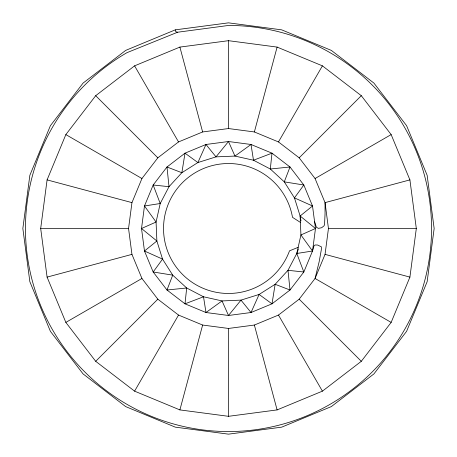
<?xml version="1.0" encoding="UTF-8"?>
<svg xmlns="http://www.w3.org/2000/svg" width="457" height="457" viewBox="0 0 457 457"><rect width="100%" height="100%" fill="white"/><g stroke="black" fill="none" stroke-linecap="round" stroke-linejoin="round"><path stroke-width="0.69" d="M40.684 228.5L47.088 179.892L65.848 134.592L95.696 95.696L134.592 65.848L179.892 47.088L228.5 40.684L277.108 47.088L322.408 65.848L361.304 95.696L391.152 134.592L409.912 179.892L416.316 228.5L409.912 277.108L391.152 322.408L361.304 361.304L322.408 391.152L277.108 409.912L228.5 416.316L179.892 409.912L134.592 391.152L95.696 361.304L65.848 322.408L47.088 277.108L40.684 228.5L128.548 228.5L131.953 254.372L141.938 278.473L157.825 299.175L178.527 315.062L202.628 325.047L228.5 328.452L254.372 325.047L278.473 315.062L299.175 299.175L315.062 278.473L325.047 254.372L328.452 228.5L325.047 202.628L315.062 178.527L299.175 157.825L278.473 141.938L254.372 131.953L228.5 128.548L202.628 131.953L178.527 141.938L157.825 157.825L141.938 178.527L131.953 202.628L128.548 228.5M300.98 220.868L300.129 216.001L294.451 197.887L284.283 181.857L270.31 169.01L253.486 160.218L234.961 156.077L216.001 156.871L197.887 162.549L181.857 172.717L169.01 186.69L160.218 203.514L156.077 222.039L156.871 240.999L162.549 259.113L172.717 275.143L186.69 287.99L203.514 296.782L222.039 300.923L240.999 300.129L259.113 294.451L275.143 284.283L287.99 270.31L296.782 253.486L312.519 251.013L315.484 228.5L312.519 205.987L303.831 185.005L290.006 166.994L271.995 153.169L251.013 144.481L228.5 141.516L205.987 144.481L185.005 153.169L166.994 166.994L153.169 185.005L144.481 205.987L141.516 228.5L144.481 251.013L153.169 271.995L166.994 290.006L185.005 303.831L205.987 312.519L228.5 315.484L251.013 312.519L271.995 303.831L290.006 290.006L303.831 271.995L312.519 251.013L314.022 245.757L315.13 245.003L317.552 245.003L321.442 246.883L321.442 249.059L319.146 261.81L315.062 278.473L391.152 322.408M296.782 253.486L300.923 234.961L300.129 216.001L312.519 205.987L294.451 197.887L303.831 185.005L284.283 181.857L290.006 166.994L270.31 169.01L271.995 153.169L253.486 160.218L251.013 144.481L234.961 156.077L228.5 141.516L216.001 156.871L205.987 144.481L197.887 162.549L185.005 153.169L181.857 172.717L166.994 166.994L169.01 186.69L153.169 185.005L160.218 203.514L144.481 205.987L156.077 222.039L141.516 228.5L156.871 240.999L144.481 251.013L162.549 259.113L153.169 271.995L172.717 275.143L166.994 290.006L186.69 287.99L185.005 303.831L203.514 296.782L205.987 312.519L222.039 300.923L228.5 315.484L240.999 300.129L251.013 312.519L259.113 294.451L271.995 303.831L275.143 284.283L290.006 290.006L287.99 270.31L303.831 271.995L296.782 253.486L298.455 248.922M179.892 409.912L202.628 325.047M254.372 131.953L277.108 47.088M134.592 391.152L178.527 315.062M278.473 141.938L322.408 65.848M95.696 361.304L157.825 299.175M299.175 157.825L361.304 95.696M65.848 322.408L141.938 278.473M315.062 178.527L391.152 134.592M175.277 29.859L125.675 50.401L83.083 83.083L50.401 125.675L29.859 175.277L22.85 228.5L29.859 281.723L50.401 331.325L83.083 373.917L125.675 406.599L175.277 427.141L228.5 434.15L281.723 427.141L331.325 406.599L373.917 373.917L406.599 331.325L427.141 281.723L434.15 228.5L427.141 175.277L406.599 125.675L373.917 83.083L331.325 50.401L281.723 29.859L228.5 22.85L175.277 29.859L175.756 31.664L177.584 32.23L228.5 25.455A203.045 203.045 0 0 1 419.303 297.947A203.045 203.045 0 0 1 97.987 384.04A203.045 203.045 0 0 1 126.977 52.658L177.584 32.23M298.158 247.334L289.515 250.83A64.974 64.974 0 0 1 186.65 278.199A64.974 64.974 0 0 1 196.11 172.175A64.974 64.974 0 0 1 292.503 217.326L300.398 222.405M47.088 277.108L131.953 254.372M409.912 179.892L325.047 202.628L325.047 213.733L324.561 224.393L324.082 225.798L321.637 227.735L318.426 228.357L316.398 227.278L314.582 221.628M328.452 228.5L416.316 228.5M47.088 179.892L131.953 202.628M325.047 254.372L409.912 277.108M65.848 134.592L141.938 178.527M300.129 216.001L315.484 228.5L300.923 234.961L312.519 251.013M95.696 95.696L157.825 157.825M299.175 299.175L361.304 361.304M134.592 65.848L178.527 141.938M278.473 315.062L322.408 391.152M179.892 47.088L202.628 131.953M254.372 325.047L277.108 409.912M228.5 40.684L228.5 128.548M228.5 328.452L228.5 416.316"/></g></svg>
